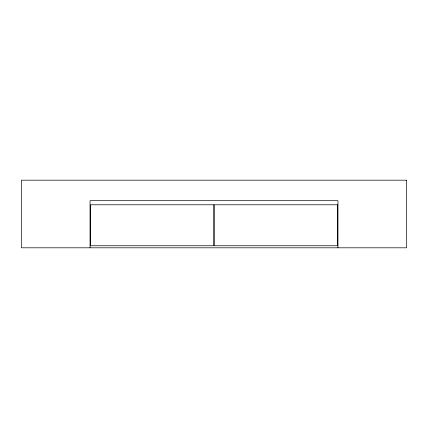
<?xml version="1.0" encoding="UTF-8"?>
<svg xmlns="http://www.w3.org/2000/svg" width="428" height="428" viewBox="0 0 428 428"><rect width="100%" height="100%" fill="white"/><g stroke="black" fill="none" stroke-linecap="round" stroke-linejoin="round"><path stroke-width="0.64" d="M337.96 247.807L337.96 200.684L90.041 200.684L90.041 247.807M406.6 180.193L21.4 180.193L21.4 247.807L406.6 247.807L406.6 180.193M213.797 204.782L90.447 204.782L90.447 245.758L213.797 245.758L213.797 204.782M337.553 204.782L214.203 204.782L214.203 245.758L337.553 245.758L337.553 204.782"/></g></svg>
